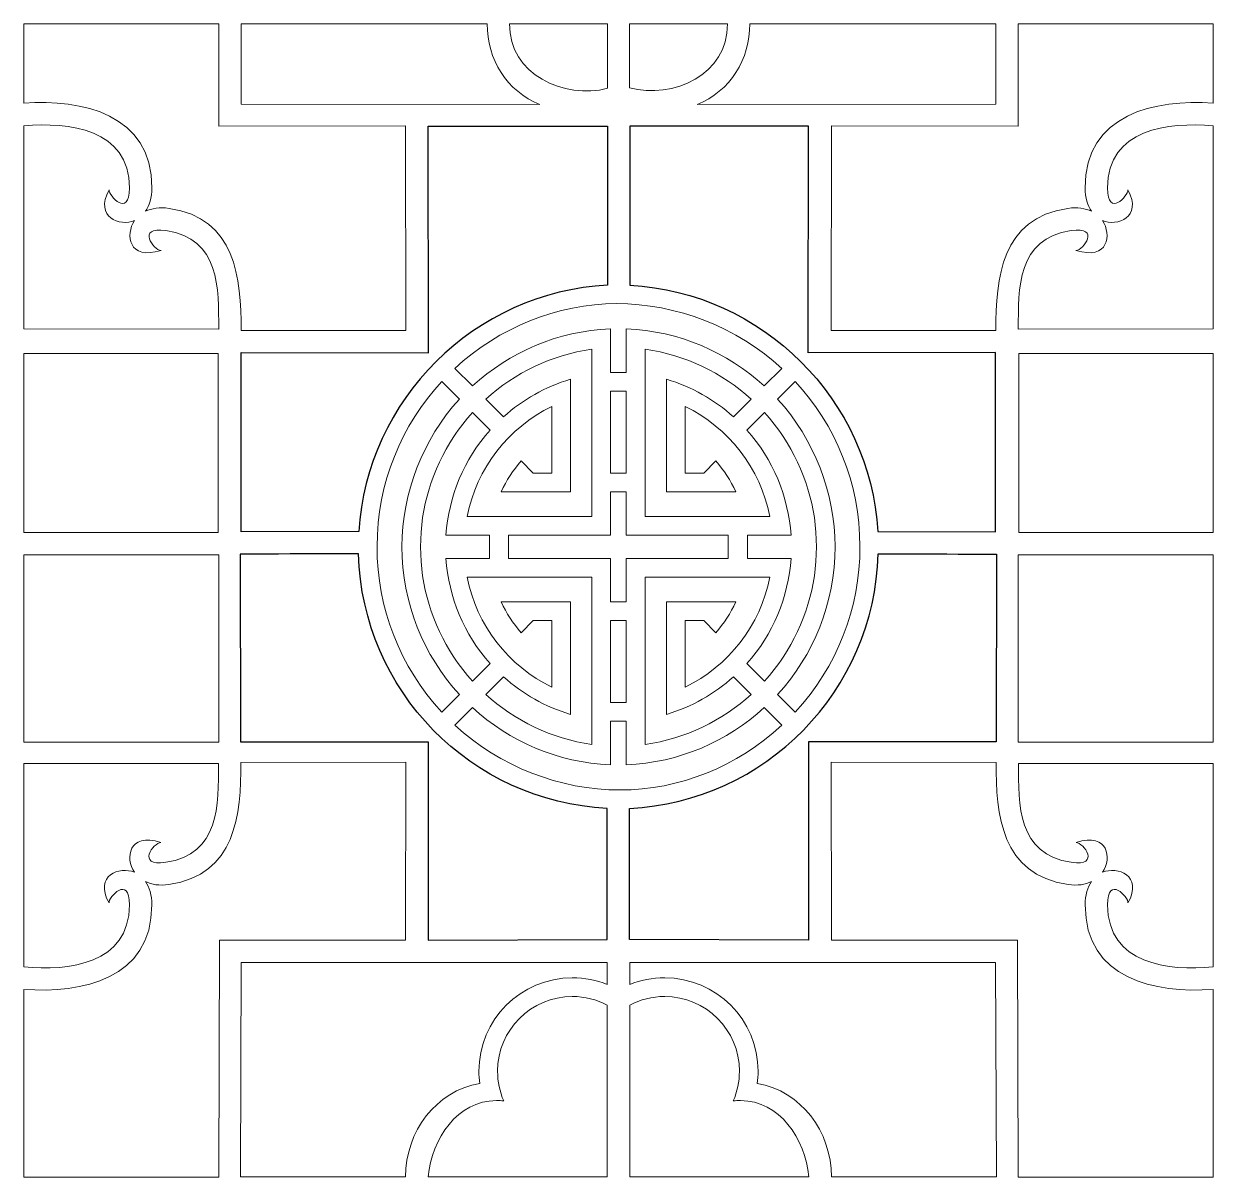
# Model space of a CAD drawing. Header units: centimetres. Extents: x -111 to 111, y -91 to 96.
# Drawn here: x 15.9 to 111.4, y 3.1 to 95.7 of the extents above; entities that cross this region are included whole.
import ezdxf

# ---------------------------------------------------------------- set-up
doc = ezdxf.new("R2010")
doc.units = ezdxf.units.CM
doc.header["$MEASUREMENT"] = 0
doc.layers.add('layer 1', color=7, linetype='Continuous')

msp = doc.modelspace()

# ---------------------------------------------------------------- linework, layer by layer
at = {"layer": 'layer 1', "color": 114, "lineweight": 9}
for points, knots in [([(15.90868, 89.29046), (15.90868, 89.29046), (15.90868, 95.6505), (15.90868, 95.6505), (15.90868, 95.6505), (15.90868, 95.6505), (31.54775, 95.6505), (31.54775, 95.6505), (31.54775, 95.6505), (31.54775, 95.6505), (31.54765, 87.42522), (31.54765, 87.42522), (31.54765, 87.42522), (31.54765, 87.42522), (46.55391, 87.45685), (46.55391, 87.45685), (46.55391, 87.45685), (46.55391, 87.45685), (46.58102, 71.0219), (46.58102, 71.0219), (46.58102, 71.0219), (46.58102, 71.0219), (33.34753, 71.03129), (33.34753, 71.03129), (33.34753, 71.03129), (33.34753, 75.22543), (32.94757, 80.0497), (27.56678, 80.83332), (27.56678, 80.83332), (26.80433, 80.94435), (26.17178, 80.83699), (25.68232, 80.60294), (25.68232, 80.60294), (25.99008, 81.05356), (26.19232, 81.6762), (26.19232, 82.47292), (26.19232, 82.47292), (26.19232, 88.4122), (20.55545, 89.61513), (15.90868, 89.29046)], [0, 0, 0, 0, 0.09090909, 0.09090909, 0.09090909, 0.09090909, 0.18181818, 0.18181818, 0.18181818, 0.18181818, 0.27272727, 0.27272727, 0.27272727, 0.27272727, 0.36363636, 0.36363636, 0.36363636, 0.36363636, 0.45454545, 0.45454545, 0.45454545, 0.45454545, 0.54545455, 0.54545455, 0.54545455, 0.54545455, 0.63636364, 0.63636364, 0.63636364, 0.63636364, 0.72727273, 0.72727273, 0.72727273, 0.72727273, 0.81818182, 0.81818182, 0.81818182, 0.81818182, 1, 1, 1, 1]), ([(57.33843, 89.16071), (57.33843, 89.16071), (33.34758, 89.2057), (33.34758, 89.2057), (33.34758, 89.2057), (33.34758, 89.2057), (33.34758, 95.6505), (33.34758, 95.6505), (33.34758, 95.6505), (33.34758, 95.6505), (53.11142, 95.6505), (53.11142, 95.6505), (53.11142, 95.6505), (53.08401, 92.809), (54.67949, 90.24645), (57.33843, 89.16071)], [0, 0, 0, 0, 0.2, 0.2, 0.2, 0.2, 0.4, 0.4, 0.4, 0.4, 0.6, 0.6, 0.6, 0.6, 1, 1, 1, 1]), ([(62.77188, 90.47506), (62.77188, 90.47506), (62.76354, 95.65062), (62.76354, 95.65062), (62.76354, 95.65062), (62.76354, 95.65062), (61.20428, 95.6505), (54.90298, 95.6505), (54.90298, 95.6505), (54.84966, 91.59907), (59.29112, 89.54119), (62.77188, 90.47506)], [0, 0, 0, 0, 0.25, 0.25, 0.25, 0.25, 0.5, 0.5, 0.5, 0.5, 1, 1, 1, 1]), ([(64.53181, 90.50929), (64.53181, 90.50929), (64.54136, 95.65238), (64.54136, 95.65238), (64.54136, 95.65238), (64.54136, 95.65238), (66.09085, 95.65049), (72.39215, 95.65049), (72.39215, 95.65049), (72.44601, 91.55855), (68.02474, 89.57215), (64.53181, 90.50929)], [0, 0, 0, 0, 0.25, 0.25, 0.25, 0.25, 0.5, 0.5, 0.5, 0.5, 1, 1, 1, 1]), ([(69.9567, 89.1607), (69.9567, 89.1607), (93.94755, 89.20569), (93.94755, 89.20569), (93.94755, 89.20569), (93.94755, 89.20569), (93.94755, 95.65049), (93.94755, 95.65049), (93.94755, 95.65049), (93.94755, 95.65049), (74.18371, 95.65049), (74.18371, 95.65049), (74.18371, 95.65049), (74.21112, 92.80899), (72.61564, 90.24644), (69.9567, 89.1607)], [0, 0, 0, 0, 0.2, 0.2, 0.2, 0.2, 0.4, 0.4, 0.4, 0.4, 0.6, 0.6, 0.6, 0.6, 1, 1, 1, 1]), ([(111.38645, 89.29045), (111.38645, 89.29045), (111.38645, 95.65049), (111.38645, 95.65049), (111.38645, 95.65049), (111.38645, 95.65049), (95.74738, 95.65049), (95.74738, 95.65049), (95.74738, 95.65049), (95.74738, 95.65049), (95.74748, 87.42521), (95.74748, 87.42521), (95.74748, 87.42521), (95.74748, 87.42521), (80.74122, 87.45684), (80.74122, 87.45684), (80.74122, 87.45684), (80.74122, 87.45684), (80.71411, 71.02189), (80.71411, 71.02189), (80.71411, 71.02189), (80.71411, 71.02189), (93.9476, 71.03128), (93.9476, 71.03128), (93.9476, 71.03128), (93.9476, 75.22542), (94.34756, 80.04969), (99.72835, 80.83331), (99.72835, 80.83331), (100.4908, 80.94434), (101.12335, 80.83698), (101.61281, 80.60293), (101.61281, 80.60293), (101.30505, 81.05355), (101.10281, 81.67619), (101.10281, 82.47291), (101.10281, 82.47291), (101.10281, 88.41219), (106.73968, 89.61512), (111.38645, 89.29045)], [0, 0, 0, 0, 0.09090909, 0.09090909, 0.09090909, 0.09090909, 0.18181818, 0.18181818, 0.18181818, 0.18181818, 0.27272727, 0.27272727, 0.27272727, 0.27272727, 0.36363636, 0.36363636, 0.36363636, 0.36363636, 0.45454545, 0.45454545, 0.45454545, 0.45454545, 0.54545455, 0.54545455, 0.54545455, 0.54545455, 0.63636364, 0.63636364, 0.63636364, 0.63636364, 0.72727273, 0.72727273, 0.72727273, 0.72727273, 0.81818182, 0.81818182, 0.81818182, 0.81818182, 1, 1, 1, 1]), ([(15.90868, 87.45116), (15.90868, 87.45116), (15.90868, 71.16472), (15.90868, 71.16472), (15.90868, 71.16472), (15.90868, 71.16472), (31.54816, 71.13054), (31.54816, 71.13054), (31.54816, 71.13054), (31.54816, 74.40578), (31.65355, 78.41917), (27.30737, 79.05211), (27.30737, 79.05211), (24.88793, 79.40445), (26.34195, 77.45892), (26.91856, 77.45864), (26.91856, 77.45864), (24.29334, 76.62943), (24.04159, 78.73426), (24.79393, 79.85207), (24.79393, 79.85207), (23.63231, 79.35413), (21.52752, 80.08921), (22.75948, 82.31792), (22.75948, 82.31792), (22.68478, 81.85366), (24.39232, 80.02787), (24.39232, 82.47292), (24.39232, 82.47292), (24.39232, 87.23617), (19.46927, 87.79052), (15.90868, 87.45116)], [0, 0, 0, 0, 0.11111111, 0.11111111, 0.11111111, 0.11111111, 0.22222222, 0.22222222, 0.22222222, 0.22222222, 0.33333333, 0.33333333, 0.33333333, 0.33333333, 0.44444444, 0.44444444, 0.44444444, 0.44444444, 0.55555556, 0.55555556, 0.55555556, 0.55555556, 0.66666667, 0.66666667, 0.66666667, 0.66666667, 0.77777778, 0.77777778, 0.77777778, 0.77777778, 1, 1, 1, 1]), ([(111.38645, 87.45115), (111.38645, 87.45115), (111.38645, 71.16471), (111.38645, 71.16471), (111.38645, 71.16471), (111.38645, 71.16471), (95.74697, 71.13053), (95.74697, 71.13053), (95.74697, 71.13053), (95.74697, 74.40577), (95.64158, 78.41916), (99.98776, 79.0521), (99.98776, 79.0521), (102.4072, 79.40444), (100.95318, 77.45891), (100.37657, 77.45863), (100.37657, 77.45863), (103.00179, 76.62942), (103.25354, 78.73425), (102.5012, 79.85206), (102.5012, 79.85206), (103.66282, 79.35412), (105.76761, 80.0892), (104.53565, 82.31791), (104.53565, 82.31791), (104.61035, 81.85365), (102.90281, 80.02786), (102.90281, 82.47291), (102.90281, 82.47291), (102.90281, 87.23616), (107.82586, 87.79051), (111.38645, 87.45115)], [0, 0, 0, 0, 0.11111111, 0.11111111, 0.11111111, 0.11111111, 0.22222222, 0.22222222, 0.22222222, 0.22222222, 0.33333333, 0.33333333, 0.33333333, 0.33333333, 0.44444444, 0.44444444, 0.44444444, 0.44444444, 0.55555556, 0.55555556, 0.55555556, 0.55555556, 0.66666667, 0.66666667, 0.66666667, 0.66666667, 0.77777778, 0.77777778, 0.77777778, 0.77777778, 1, 1, 1, 1]), ([(63.50978, 73.1832), (68.2908, 73.1832), (73.17954, 71.30603), (76.75863, 67.99001), (76.75863, 67.99001), (76.75863, 67.99001), (75.34341, 66.57479), (75.34341, 66.57479), (75.34341, 66.57479), (72.4007, 69.27748), (68.53044, 70.9855), (64.26547, 71.16673), (64.26547, 71.16673), (64.26547, 71.16673), (64.26547, 67.66316), (64.26547, 67.66316), (64.26547, 67.66316), (64.26547, 67.66316), (63.00809, 67.66316), (63.00809, 67.66316), (63.00809, 67.66316), (63.00809, 67.66316), (63.00809, 71.16673), (63.00809, 71.16673), (63.00809, 71.16673), (58.74312, 70.9855), (54.87286, 69.27748), (51.93015, 66.57479), (51.93015, 66.57479), (51.93015, 66.57479), (50.51493, 67.99001), (50.51493, 67.99001), (50.51493, 67.99001), (54.03716, 71.25335), (58.72383, 73.1832), (63.50978, 73.1832)], [0, 0, 0, 0, 0.1, 0.1, 0.1, 0.1, 0.2, 0.2, 0.2, 0.2, 0.3, 0.3, 0.3, 0.3, 0.4, 0.4, 0.4, 0.4, 0.5, 0.5, 0.5, 0.5, 0.6, 0.6, 0.6, 0.6, 0.7, 0.7, 0.7, 0.7, 0.8, 0.8, 0.8, 0.8, 1, 1, 1, 1]), ([(15.90868, 69.18609), (15.90868, 69.18609), (31.5177, 69.18609), (31.5177, 69.18609), (31.5177, 69.18609), (31.5177, 69.18609), (31.5177, 54.82374), (31.5177, 54.82374), (31.5177, 54.82374), (31.5177, 54.82374), (15.90868, 54.82374), (15.90868, 54.82374), (15.90868, 54.82374), (15.90868, 54.82374), (15.90868, 54.82374), (15.90868, 69.18609)], [0, 0, 0, 0, 0.2, 0.2, 0.2, 0.2, 0.4, 0.4, 0.4, 0.4, 0.6, 0.6, 0.6, 0.6, 1, 1, 1, 1]), ([(51.49574, 56.09365), (52.25721, 59.98994), (54.8292, 63.23878), (58.29982, 64.92846), (58.29982, 64.92846), (58.29982, 64.92846), (58.29981, 59.58661), (58.29981, 59.58661), (58.29981, 59.58661), (58.29981, 59.58661), (56.7971, 59.58661), (56.7971, 59.58661), (56.7971, 59.58661), (56.7971, 59.58661), (55.82672, 60.55695), (55.82672, 60.55695), (55.82672, 60.55695), (55.18516, 59.81683), (54.64537, 58.98611), (54.22915, 58.08662), (54.22915, 58.08662), (54.22915, 58.08662), (59.79982, 58.08661), (59.79982, 58.08661), (59.79982, 58.08661), (59.79982, 58.08661), (59.80048, 67.11414), (59.80048, 67.11414), (59.80048, 67.11414), (57.7739, 66.51688), (55.93835, 65.4733), (54.40773, 64.09723), (54.40773, 64.09723), (54.40773, 64.09723), (52.99198, 65.51298), (52.99198, 65.51298), (52.99198, 65.51298), (55.31077, 67.62567), (58.2527, 69.06616), (61.50944, 69.52558), (61.50944, 69.52558), (61.50944, 69.52558), (61.50809, 56.09362), (61.50809, 56.09362), (61.50809, 56.09362), (61.50809, 56.09362), (51.49574, 56.09365), (51.49574, 56.09365)], [0, 0, 0, 0, 0.07692308, 0.07692308, 0.07692308, 0.07692308, 0.15384615, 0.15384615, 0.15384615, 0.15384615, 0.23076923, 0.23076923, 0.23076923, 0.23076923, 0.30769231, 0.30769231, 0.30769231, 0.30769231, 0.38461538, 0.38461538, 0.38461538, 0.38461538, 0.46153846, 0.46153846, 0.46153846, 0.46153846, 0.53846154, 0.53846154, 0.53846154, 0.53846154, 0.61538462, 0.61538462, 0.61538462, 0.61538462, 0.69230769, 0.69230769, 0.69230769, 0.69230769, 0.76923077, 0.76923077, 0.76923077, 0.76923077, 0.84615385, 0.84615385, 0.84615385, 0.84615385, 1, 1, 1, 1]), ([(75.79939, 56.09364), (75.03792, 59.98993), (72.46593, 63.23877), (68.99531, 64.92845), (68.99531, 64.92845), (68.99531, 64.92845), (68.99532, 59.5866), (68.99532, 59.5866), (68.99532, 59.5866), (68.99532, 59.5866), (70.49803, 59.5866), (70.49803, 59.5866), (70.49803, 59.5866), (70.49803, 59.5866), (71.46841, 60.55694), (71.46841, 60.55694), (71.46841, 60.55694), (72.10997, 59.81682), (72.64976, 58.9861), (73.06598, 58.08661), (73.06598, 58.08661), (73.06598, 58.08661), (67.49531, 58.0866), (67.49531, 58.0866), (67.49531, 58.0866), (67.49531, 58.0866), (67.49465, 67.11413), (67.49465, 67.11413), (67.49465, 67.11413), (69.52123, 66.51687), (71.35678, 65.47329), (72.8874, 64.09722), (72.8874, 64.09722), (72.8874, 64.09722), (74.30315, 65.51297), (74.30315, 65.51297), (74.30315, 65.51297), (71.98436, 67.62566), (69.04243, 69.06615), (65.78569, 69.52557), (65.78569, 69.52557), (65.78569, 69.52557), (65.78704, 56.09361), (65.78704, 56.09361), (65.78704, 56.09361), (65.78704, 56.09361), (75.79939, 56.09364), (75.79939, 56.09364)], [0, 0, 0, 0, 0.07692308, 0.07692308, 0.07692308, 0.07692308, 0.15384615, 0.15384615, 0.15384615, 0.15384615, 0.23076923, 0.23076923, 0.23076923, 0.23076923, 0.30769231, 0.30769231, 0.30769231, 0.30769231, 0.38461538, 0.38461538, 0.38461538, 0.38461538, 0.46153846, 0.46153846, 0.46153846, 0.46153846, 0.53846154, 0.53846154, 0.53846154, 0.53846154, 0.61538462, 0.61538462, 0.61538462, 0.61538462, 0.69230769, 0.69230769, 0.69230769, 0.69230769, 0.76923077, 0.76923077, 0.76923077, 0.76923077, 0.84615385, 0.84615385, 0.84615385, 0.84615385, 1, 1, 1, 1]), ([(111.38645, 69.18608), (111.38645, 69.18608), (95.77743, 69.18608), (95.77743, 69.18608), (95.77743, 69.18608), (95.77743, 69.18608), (95.77743, 54.82373), (95.77743, 54.82373), (95.77743, 54.82373), (95.77743, 54.82373), (111.38645, 54.82373), (111.38645, 54.82373), (111.38645, 54.82373), (111.38645, 54.82373), (111.38645, 54.82373), (111.38645, 69.18608)], [0, 0, 0, 0, 0.2, 0.2, 0.2, 0.2, 0.4, 0.4, 0.4, 0.4, 0.6, 0.6, 0.6, 0.6, 1, 1, 1, 1]), ([(46.26361, 53.6822), (46.26361, 57.96349), (47.91513, 62.29582), (50.86962, 65.51403), (50.86962, 65.51403), (50.86962, 65.51403), (49.45445, 66.92949), (49.45445, 66.92949), (49.45445, 66.92949), (46.23296, 63.45127), (44.2636, 58.79675), (44.2636, 53.6832), (44.2636, 53.6832), (44.2636, 48.75433), (46.10444, 44.01117), (49.45445, 40.39419), (49.45445, 40.39419), (49.45445, 40.39419), (50.86962, 41.80965), (50.86962, 41.80965), (50.86962, 41.80965), (48.00963, 44.92492), (46.26361, 49.12093), (46.26361, 53.6822)], [0, 0, 0, 0, 0.14285714, 0.14285714, 0.14285714, 0.14285714, 0.28571429, 0.28571429, 0.28571429, 0.28571429, 0.42857143, 0.42857143, 0.42857143, 0.42857143, 0.57142857, 0.57142857, 0.57142857, 0.57142857, 0.71428571, 0.71428571, 0.71428571, 0.71428571, 1, 1, 1, 1]), ([(81.03152, 53.68219), (81.03152, 57.96348), (79.38, 62.29581), (76.42551, 65.51402), (76.42551, 65.51402), (76.42551, 65.51402), (77.84068, 66.92948), (77.84068, 66.92948), (77.84068, 66.92948), (81.06217, 63.45126), (83.03153, 58.79674), (83.03153, 53.68319), (83.03153, 53.68319), (83.03153, 48.75432), (81.19069, 44.01116), (77.84068, 40.39418), (77.84068, 40.39418), (77.84068, 40.39418), (76.42551, 41.80964), (76.42551, 41.80964), (76.42551, 41.80964), (79.2855, 44.92491), (81.03152, 49.12092), (81.03152, 53.68219)], [0, 0, 0, 0, 0.14285714, 0.14285714, 0.14285714, 0.14285714, 0.28571429, 0.28571429, 0.28571429, 0.28571429, 0.42857143, 0.42857143, 0.42857143, 0.42857143, 0.57142857, 0.57142857, 0.57142857, 0.57142857, 0.71428571, 0.71428571, 0.71428571, 0.71428571, 1, 1, 1, 1]), ([(63.00809, 59.58661), (63.00809, 59.58661), (63.00809, 66.16074), (63.00809, 66.16074), (63.00809, 66.16074), (63.00809, 66.16074), (64.26547, 66.16074), (64.26547, 66.16074), (64.26547, 66.16074), (64.26547, 66.16074), (64.26547, 59.58661), (64.26547, 59.58661), (64.26547, 59.58661), (64.26547, 59.58661), (63.00809, 59.58661), (63.00809, 59.58661)], [0, 0, 0, 0, 0.2, 0.2, 0.2, 0.2, 0.4, 0.4, 0.4, 0.4, 0.6, 0.6, 0.6, 0.6, 1, 1, 1, 1]), ([(53.30255, 54.59363), (53.30255, 54.59363), (49.79331, 54.59363), (49.79331, 54.59363), (49.79331, 54.59363), (50.02344, 57.72641), (51.23634, 60.68722), (53.34723, 63.03644), (53.34723, 63.03644), (53.34723, 63.03644), (51.93141, 64.45248), (51.93141, 64.45248), (51.93141, 64.45248), (51.37863, 63.84552), (50.87191, 63.19586), (50.41678, 62.50906), (50.41678, 62.50906), (48.70207, 59.88656), (47.72806, 56.80637), (47.76387, 53.66184), (47.76387, 53.66184), (47.72806, 50.51731), (48.70207, 47.43712), (50.41678, 44.81462), (50.41678, 44.81462), (50.87191, 44.12782), (51.37863, 43.47816), (51.93141, 42.8712), (51.93141, 42.8712), (51.93141, 42.8712), (53.34723, 44.28724), (53.34723, 44.28724), (53.34723, 44.28724), (51.23634, 46.63646), (50.02344, 49.59727), (49.79331, 52.73005), (49.79331, 52.73005), (49.79331, 52.73005), (53.30255, 52.73005), (53.30255, 52.73005), (53.30255, 52.73005), (53.30255, 52.73005), (53.30255, 54.59363), (53.30255, 54.59363)], [0, 0, 0, 0, 0.08333333, 0.08333333, 0.08333333, 0.08333333, 0.16666667, 0.16666667, 0.16666667, 0.16666667, 0.25, 0.25, 0.25, 0.25, 0.33333333, 0.33333333, 0.33333333, 0.33333333, 0.41666667, 0.41666667, 0.41666667, 0.41666667, 0.5, 0.5, 0.5, 0.5, 0.58333333, 0.58333333, 0.58333333, 0.58333333, 0.66666667, 0.66666667, 0.66666667, 0.66666667, 0.75, 0.75, 0.75, 0.75, 0.83333333, 0.83333333, 0.83333333, 0.83333333, 1, 1, 1, 1]), ([(73.99258, 54.59362), (73.99258, 54.59362), (77.50182, 54.59362), (77.50182, 54.59362), (77.50182, 54.59362), (77.27169, 57.7264), (76.05879, 60.68721), (73.9479, 63.03643), (73.9479, 63.03643), (73.9479, 63.03643), (75.36372, 64.45247), (75.36372, 64.45247), (75.36372, 64.45247), (75.9165, 63.84551), (76.42322, 63.19585), (76.87835, 62.50905), (76.87835, 62.50905), (78.59306, 59.88655), (79.56707, 56.80636), (79.53126, 53.66183), (79.53126, 53.66183), (79.56707, 50.5173), (78.59306, 47.43711), (76.87835, 44.81461), (76.87835, 44.81461), (76.42322, 44.12781), (75.9165, 43.47815), (75.36372, 42.87119), (75.36372, 42.87119), (75.36372, 42.87119), (73.9479, 44.28723), (73.9479, 44.28723), (73.9479, 44.28723), (76.05879, 46.63645), (77.27169, 49.59726), (77.50182, 52.73004), (77.50182, 52.73004), (77.50182, 52.73004), (73.99258, 52.73004), (73.99258, 52.73004), (73.99258, 52.73004), (73.99258, 52.73004), (73.99258, 54.59362), (73.99258, 54.59362)], [0, 0, 0, 0, 0.08333333, 0.08333333, 0.08333333, 0.08333333, 0.16666667, 0.16666667, 0.16666667, 0.16666667, 0.25, 0.25, 0.25, 0.25, 0.33333333, 0.33333333, 0.33333333, 0.33333333, 0.41666667, 0.41666667, 0.41666667, 0.41666667, 0.5, 0.5, 0.5, 0.5, 0.58333333, 0.58333333, 0.58333333, 0.58333333, 0.66666667, 0.66666667, 0.66666667, 0.66666667, 0.75, 0.75, 0.75, 0.75, 0.83333333, 0.83333333, 0.83333333, 0.83333333, 1, 1, 1, 1]), ([(63.00808, 49.23707), (63.00808, 49.23707), (63.00809, 52.73006), (63.00809, 52.73006), (63.00809, 52.73006), (63.00809, 52.73006), (54.80911, 52.73006), (54.80911, 52.73006), (54.80911, 52.73006), (54.80911, 52.73006), (54.80911, 54.59362), (54.80911, 54.59362), (54.80911, 54.59362), (54.80911, 54.59362), (63.00809, 54.59362), (63.00809, 54.59362), (63.00809, 54.59362), (63.00809, 54.59362), (63.00808, 58.08661), (63.00808, 58.08661), (63.00808, 58.08661), (63.00808, 58.08661), (64.26548, 58.08661), (64.26548, 58.08661), (64.26548, 58.08661), (64.26548, 58.08661), (64.26547, 54.59362), (64.26547, 54.59362), (64.26547, 54.59362), (64.26547, 54.59362), (72.46445, 54.59362), (72.46445, 54.59362), (72.46445, 54.59362), (72.46445, 54.59362), (72.46445, 52.73006), (72.46445, 52.73006), (72.46445, 52.73006), (72.46445, 52.73006), (64.26547, 52.73006), (64.26547, 52.73006), (64.26547, 52.73006), (64.26547, 52.73006), (64.26548, 49.23707), (64.26548, 49.23707), (64.26548, 49.23707), (64.26548, 49.23707), (63.00808, 49.23707), (63.00808, 49.23707)], [0, 0, 0, 0, 0.07692308, 0.07692308, 0.07692308, 0.07692308, 0.15384615, 0.15384615, 0.15384615, 0.15384615, 0.23076923, 0.23076923, 0.23076923, 0.23076923, 0.30769231, 0.30769231, 0.30769231, 0.30769231, 0.38461538, 0.38461538, 0.38461538, 0.38461538, 0.46153846, 0.46153846, 0.46153846, 0.46153846, 0.53846154, 0.53846154, 0.53846154, 0.53846154, 0.61538462, 0.61538462, 0.61538462, 0.61538462, 0.69230769, 0.69230769, 0.69230769, 0.69230769, 0.76923077, 0.76923077, 0.76923077, 0.76923077, 0.84615385, 0.84615385, 0.84615385, 0.84615385, 1, 1, 1, 1]), ([(15.90868, 37.97135), (15.90868, 37.97135), (15.90868, 37.97135), (15.90041, 53.0212), (15.90041, 53.0212), (15.90041, 53.0212), (31.55672, 53.0212), (31.55672, 53.0212), (31.55672, 53.0212), (31.55672, 53.0212), (31.55672, 37.97135), (31.55672, 37.97135), (31.55672, 37.97135), (31.55672, 37.97135), (15.90868, 37.97135), (15.90868, 37.97135)], [0, 0, 0, 0, 0.2, 0.2, 0.2, 0.2, 0.4, 0.4, 0.4, 0.4, 0.6, 0.6, 0.6, 0.6, 1, 1, 1, 1]), ([(111.38645, 37.97134), (111.38645, 37.97134), (95.73841, 37.97134), (95.73841, 37.97134), (95.73841, 37.97134), (95.73841, 37.97134), (95.73841, 53.02119), (95.73841, 53.02119), (95.73841, 53.02119), (95.73841, 53.02119), (111.39472, 53.02119), (111.39472, 53.02119), (111.39472, 53.02119), (111.38657, 38.19818), (111.38645, 37.97134), (111.38645, 37.97134)], [0, 0, 0, 0, 0.2, 0.2, 0.2, 0.2, 0.4, 0.4, 0.4, 0.4, 0.6, 0.6, 0.6, 0.6, 1, 1, 1, 1]), ([(51.49574, 51.23003), (52.25721, 47.33374), (54.8292, 44.0849), (58.29982, 42.39522), (58.29982, 42.39522), (58.29982, 42.39522), (58.29981, 47.73707), (58.29981, 47.73707), (58.29981, 47.73707), (58.29981, 47.73707), (56.7971, 47.73707), (56.7971, 47.73707), (56.7971, 47.73707), (56.7971, 47.73707), (55.82672, 46.76673), (55.82672, 46.76673), (55.82672, 46.76673), (55.18516, 47.50685), (54.64537, 48.33757), (54.22915, 49.23706), (54.22915, 49.23706), (54.22915, 49.23706), (59.79982, 49.23707), (59.79982, 49.23707), (59.79982, 49.23707), (59.79982, 49.23707), (59.80048, 40.20954), (59.80048, 40.20954), (59.80048, 40.20954), (57.7739, 40.8068), (55.93835, 41.85038), (54.40773, 43.22645), (54.40773, 43.22645), (54.40773, 43.22645), (52.99198, 41.8107), (52.99198, 41.8107), (52.99198, 41.8107), (55.31077, 39.69801), (58.2527, 38.25752), (61.50944, 37.7981), (61.50944, 37.7981), (61.50944, 37.7981), (61.50809, 51.23006), (61.50809, 51.23006), (61.50809, 51.23006), (61.50809, 51.23006), (51.49574, 51.23003), (51.49574, 51.23003)], [0, 0, 0, 0, 0.07692308, 0.07692308, 0.07692308, 0.07692308, 0.15384615, 0.15384615, 0.15384615, 0.15384615, 0.23076923, 0.23076923, 0.23076923, 0.23076923, 0.30769231, 0.30769231, 0.30769231, 0.30769231, 0.38461538, 0.38461538, 0.38461538, 0.38461538, 0.46153846, 0.46153846, 0.46153846, 0.46153846, 0.53846154, 0.53846154, 0.53846154, 0.53846154, 0.61538462, 0.61538462, 0.61538462, 0.61538462, 0.69230769, 0.69230769, 0.69230769, 0.69230769, 0.76923077, 0.76923077, 0.76923077, 0.76923077, 0.84615385, 0.84615385, 0.84615385, 0.84615385, 1, 1, 1, 1]), ([(75.79939, 51.23002), (75.03792, 47.33373), (72.46593, 44.08489), (68.99531, 42.39521), (68.99531, 42.39521), (68.99531, 42.39521), (68.99532, 47.73706), (68.99532, 47.73706), (68.99532, 47.73706), (68.99532, 47.73706), (70.49803, 47.73706), (70.49803, 47.73706), (70.49803, 47.73706), (70.49803, 47.73706), (71.46841, 46.76672), (71.46841, 46.76672), (71.46841, 46.76672), (72.10997, 47.50684), (72.64976, 48.33756), (73.06598, 49.23705), (73.06598, 49.23705), (73.06598, 49.23705), (67.49531, 49.23706), (67.49531, 49.23706), (67.49531, 49.23706), (67.49531, 49.23706), (67.49465, 40.20953), (67.49465, 40.20953), (67.49465, 40.20953), (69.52123, 40.80679), (71.35678, 41.85037), (72.8874, 43.22644), (72.8874, 43.22644), (72.8874, 43.22644), (74.30315, 41.81069), (74.30315, 41.81069), (74.30315, 41.81069), (71.98436, 39.698), (69.04243, 38.25751), (65.78569, 37.79809), (65.78569, 37.79809), (65.78569, 37.79809), (65.78704, 51.23005), (65.78704, 51.23005), (65.78704, 51.23005), (65.78704, 51.23005), (75.79939, 51.23002), (75.79939, 51.23002)], [0, 0, 0, 0, 0.07692308, 0.07692308, 0.07692308, 0.07692308, 0.15384615, 0.15384615, 0.15384615, 0.15384615, 0.23076923, 0.23076923, 0.23076923, 0.23076923, 0.30769231, 0.30769231, 0.30769231, 0.30769231, 0.38461538, 0.38461538, 0.38461538, 0.38461538, 0.46153846, 0.46153846, 0.46153846, 0.46153846, 0.53846154, 0.53846154, 0.53846154, 0.53846154, 0.61538462, 0.61538462, 0.61538462, 0.61538462, 0.69230769, 0.69230769, 0.69230769, 0.69230769, 0.76923077, 0.76923077, 0.76923077, 0.76923077, 0.84615385, 0.84615385, 0.84615385, 0.84615385, 1, 1, 1, 1]), ([(64.26547, 41.16294), (64.26547, 41.16294), (64.26547, 47.73707), (64.26547, 47.73707), (64.26547, 47.73707), (64.26547, 47.73707), (63.00809, 47.73707), (63.00809, 47.73707), (63.00809, 47.73707), (63.00809, 47.73707), (63.00809, 41.16294), (63.00809, 41.16294), (63.00809, 41.16294), (63.00809, 41.16294), (64.26547, 41.16294), (64.26547, 41.16294)], [0, 0, 0, 0, 0.2, 0.2, 0.2, 0.2, 0.4, 0.4, 0.4, 0.4, 0.6, 0.6, 0.6, 0.6, 1, 1, 1, 1]), ([(63.76378, 34.14048), (68.5448, 34.14048), (73.17954, 36.01765), (76.75863, 39.33367), (76.75863, 39.33367), (76.75863, 39.33367), (75.34341, 40.74889), (75.34341, 40.74889), (75.34341, 40.74889), (72.4007, 38.0462), (68.53044, 36.33818), (64.26547, 36.15695), (64.26547, 36.15695), (64.26547, 36.15695), (64.26547, 39.66052), (64.26547, 39.66052), (64.26547, 39.66052), (64.26547, 39.66052), (63.00809, 39.66052), (63.00809, 39.66052), (63.00809, 39.66052), (63.00809, 39.66052), (63.00809, 36.15695), (63.00809, 36.15695), (63.00809, 36.15695), (58.74312, 36.33818), (54.87286, 38.0462), (51.93015, 40.74889), (51.93015, 40.74889), (51.93015, 40.74889), (50.51493, 39.33367), (50.51493, 39.33367), (50.51493, 39.33367), (54.09402, 36.01765), (58.98276, 34.14048), (63.76378, 34.14048)], [0, 0, 0, 0, 0.1, 0.1, 0.1, 0.1, 0.2, 0.2, 0.2, 0.2, 0.3, 0.3, 0.3, 0.3, 0.4, 0.4, 0.4, 0.4, 0.5, 0.5, 0.5, 0.5, 0.6, 0.6, 0.6, 0.6, 0.7, 0.7, 0.7, 0.7, 0.8, 0.8, 0.8, 0.8, 1, 1, 1, 1]), ([(15.90868, 18.1278), (15.90868, 18.1278), (15.90868, 3.05143), (15.90868, 3.05143), (15.90868, 3.05143), (15.90868, 3.05143), (31.55641, 3.05117), (31.55641, 3.05117), (31.55641, 3.05117), (31.55641, 3.05117), (31.60125, 22.08168), (31.60125, 22.08168), (31.60125, 22.08168), (31.60125, 22.08168), (46.54259, 22.0844), (46.54259, 22.0844), (46.54259, 22.0844), (46.54259, 22.0844), (46.56614, 36.36212), (46.56614, 36.36212), (46.56614, 36.36212), (46.56614, 36.36212), (33.33265, 36.35273), (33.33265, 36.35273), (33.33265, 36.35273), (33.33265, 32.15859), (32.93269, 27.33432), (27.5519, 26.5507), (27.5519, 26.5507), (26.78945, 26.43967), (26.1569, 26.54703), (25.66744, 26.78108), (25.66744, 26.78108), (25.9752, 26.33046), (26.17744, 25.70782), (26.17744, 24.9111), (26.17744, 24.9111), (26.17744, 18.92994), (20.55721, 17.80301), (15.90868, 18.1278)], [0, 0, 0, 0, 0.09090909, 0.09090909, 0.09090909, 0.09090909, 0.18181818, 0.18181818, 0.18181818, 0.18181818, 0.27272727, 0.27272727, 0.27272727, 0.27272727, 0.36363636, 0.36363636, 0.36363636, 0.36363636, 0.45454545, 0.45454545, 0.45454545, 0.45454545, 0.54545455, 0.54545455, 0.54545455, 0.54545455, 0.63636364, 0.63636364, 0.63636364, 0.63636364, 0.72727273, 0.72727273, 0.72727273, 0.72727273, 0.81818182, 0.81818182, 0.81818182, 0.81818182, 1, 1, 1, 1]), ([(111.38645, 18.12779), (111.38645, 18.12779), (111.38645, 3.05142), (111.38645, 3.05142), (111.38645, 3.05142), (111.38645, 3.05142), (95.73872, 3.05116), (95.73872, 3.05116), (95.73872, 3.05116), (95.73872, 3.05116), (95.69388, 22.08167), (95.69388, 22.08167), (95.69388, 22.08167), (95.69388, 22.08167), (80.75254, 22.08439), (80.75254, 22.08439), (80.75254, 22.08439), (80.75254, 22.08439), (80.72899, 36.36211), (80.72899, 36.36211), (80.72899, 36.36211), (80.72899, 36.36211), (93.96248, 36.35272), (93.96248, 36.35272), (93.96248, 36.35272), (93.96248, 32.15858), (94.36244, 27.33431), (99.74323, 26.55069), (99.74323, 26.55069), (100.50568, 26.43966), (101.13823, 26.54702), (101.62769, 26.78107), (101.62769, 26.78107), (101.31993, 26.33045), (101.11769, 25.70781), (101.11769, 24.91109), (101.11769, 24.91109), (101.11769, 18.92993), (106.73792, 17.803), (111.38645, 18.12779)], [0, 0, 0, 0, 0.09090909, 0.09090909, 0.09090909, 0.09090909, 0.18181818, 0.18181818, 0.18181818, 0.18181818, 0.27272727, 0.27272727, 0.27272727, 0.27272727, 0.36363636, 0.36363636, 0.36363636, 0.36363636, 0.45454545, 0.45454545, 0.45454545, 0.45454545, 0.54545455, 0.54545455, 0.54545455, 0.54545455, 0.63636364, 0.63636364, 0.63636364, 0.63636364, 0.72727273, 0.72727273, 0.72727273, 0.72727273, 0.81818182, 0.81818182, 0.81818182, 0.81818182, 1, 1, 1, 1]), ([(15.90868, 19.93286), (15.90868, 19.93286), (15.90868, 36.25354), (15.90868, 36.25354), (15.90868, 36.25354), (15.90868, 36.25354), (31.53328, 36.25348), (31.53328, 36.25348), (31.53328, 36.25348), (31.53328, 32.97824), (31.63867, 28.96485), (27.29249, 28.33191), (27.29249, 28.33191), (24.87305, 27.97957), (26.32707, 29.9251), (26.90368, 29.92538), (26.90368, 29.92538), (24.27846, 30.75459), (24.02671, 28.64976), (24.77905, 27.53195), (24.77905, 27.53195), (23.61743, 28.02989), (21.51264, 27.29481), (22.7446, 25.0661), (22.7446, 25.0661), (22.6699, 25.53036), (24.37744, 27.35615), (24.37744, 24.9111), (24.37744, 24.9111), (24.37744, 20.15475), (19.4668, 19.59374), (15.90868, 19.93286)], [0, 0, 0, 0, 0.11111111, 0.11111111, 0.11111111, 0.11111111, 0.22222222, 0.22222222, 0.22222222, 0.22222222, 0.33333333, 0.33333333, 0.33333333, 0.33333333, 0.44444444, 0.44444444, 0.44444444, 0.44444444, 0.55555556, 0.55555556, 0.55555556, 0.55555556, 0.66666667, 0.66666667, 0.66666667, 0.66666667, 0.77777778, 0.77777778, 0.77777778, 0.77777778, 1, 1, 1, 1]), ([(111.38645, 19.93285), (111.38645, 19.93285), (111.38645, 36.25353), (111.38645, 36.25353), (111.38645, 36.25353), (111.38645, 36.25353), (95.76185, 36.25347), (95.76185, 36.25347), (95.76185, 36.25347), (95.76185, 32.97823), (95.65646, 28.96484), (100.00264, 28.3319), (100.00264, 28.3319), (102.42208, 27.97956), (100.96806, 29.92509), (100.39145, 29.92537), (100.39145, 29.92537), (103.01667, 30.75458), (103.26842, 28.64975), (102.51608, 27.53194), (102.51608, 27.53194), (103.6777, 28.02988), (105.78249, 27.2948), (104.55053, 25.06609), (104.55053, 25.06609), (104.62523, 25.53035), (102.91769, 27.35614), (102.91769, 24.91109), (102.91769, 24.91109), (102.91769, 20.15474), (107.82833, 19.59373), (111.38645, 19.93285)], [0, 0, 0, 0, 0.11111111, 0.11111111, 0.11111111, 0.11111111, 0.22222222, 0.22222222, 0.22222222, 0.22222222, 0.33333333, 0.33333333, 0.33333333, 0.33333333, 0.44444444, 0.44444444, 0.44444444, 0.44444444, 0.55555556, 0.55555556, 0.55555556, 0.55555556, 0.66666667, 0.66666667, 0.66666667, 0.66666667, 0.77777778, 0.77777778, 0.77777778, 0.77777778, 1, 1, 1, 1]), ([(62.74472, 20.30151), (62.74472, 20.30151), (62.74068, 18.52009), (62.74068, 18.52009), (62.74068, 18.52009), (61.87538, 18.8687), (60.93016, 19.06059), (59.94024, 19.06059), (59.94024, 19.06059), (55.7988, 19.06059), (52.44024, 15.70202), (52.44024, 11.56059), (52.44024, 11.56059), (52.44024, 11.23001), (52.46222, 10.90454), (52.50371, 10.58523), (52.50371, 10.58523), (49.00185, 9.95291), (46.55435, 6.75586), (46.55435, 3.07213), (46.55435, 3.07213), (46.55435, 3.07213), (33.29844, 3.08921), (33.29844, 3.08921), (33.29844, 3.08921), (33.29844, 3.08921), (33.35409, 20.29723), (33.35409, 20.29723), (33.35409, 20.29723), (33.35409, 20.29723), (62.74472, 20.30151), (62.74472, 20.30151)], [0, 0, 0, 0, 0.11111111, 0.11111111, 0.11111111, 0.11111111, 0.22222222, 0.22222222, 0.22222222, 0.22222222, 0.33333333, 0.33333333, 0.33333333, 0.33333333, 0.44444444, 0.44444444, 0.44444444, 0.44444444, 0.55555556, 0.55555556, 0.55555556, 0.55555556, 0.66666667, 0.66666667, 0.66666667, 0.66666667, 0.77777778, 0.77777778, 0.77777778, 0.77777778, 1, 1, 1, 1]), ([(64.55516, 20.30145), (64.55516, 20.30145), (93.9282, 20.3015), (93.9282, 20.3015), (93.9282, 20.3015), (93.9282, 20.3015), (93.99669, 3.0892), (93.99669, 3.0892), (93.99669, 3.0892), (93.99669, 3.0892), (80.74078, 3.07212), (80.74078, 3.07212), (80.74078, 3.07212), (80.74078, 6.75585), (78.29328, 9.9529), (74.79142, 10.58522), (74.79142, 10.58522), (74.83291, 10.90453), (74.85489, 11.23), (74.85489, 11.56058), (74.85489, 11.56058), (74.85489, 15.70201), (71.49633, 19.06058), (67.35489, 19.06058), (67.35489, 19.06058), (66.36497, 19.06058), (65.41975, 18.86869), (64.55445, 18.52008), (64.55445, 18.52008), (64.55516, 19.69802), (64.55516, 20.30145), (64.55516, 20.30145)], [0, 0, 0, 0, 0.11111111, 0.11111111, 0.11111111, 0.11111111, 0.22222222, 0.22222222, 0.22222222, 0.22222222, 0.33333333, 0.33333333, 0.33333333, 0.33333333, 0.44444444, 0.44444444, 0.44444444, 0.44444444, 0.55555556, 0.55555556, 0.55555556, 0.55555556, 0.66666667, 0.66666667, 0.66666667, 0.66666667, 0.77777778, 0.77777778, 0.77777778, 0.77777778, 1, 1, 1, 1]), ([(48.36856, 3.0921), (62.74936, 3.0921), (62.74936, 3.0921), (62.74936, 3.0921), (62.74936, 3.0921), (62.74936, 3.0921), (62.7396, 16.86866), (62.7396, 16.86866), (62.7396, 16.86866), (61.90356, 17.3108), (60.95161, 17.56059), (59.94024, 17.56059), (59.94024, 17.56059), (56.62709, 17.56059), (53.94024, 14.87373), (53.94024, 11.56059), (53.94024, 11.56059), (53.94024, 10.71341), (54.11593, 9.90718), (54.43285, 9.17635), (54.43285, 9.17635), (54.23932, 9.19519), (54.04308, 9.20481), (53.84463, 9.20481), (53.84463, 9.20481), (50.72304, 9.20481), (48.6548, 6.13895), (48.36856, 3.0921)], [0, 0, 0, 0, 0.125, 0.125, 0.125, 0.125, 0.25, 0.25, 0.25, 0.25, 0.375, 0.375, 0.375, 0.375, 0.5, 0.5, 0.5, 0.5, 0.625, 0.625, 0.625, 0.625, 0.75, 0.75, 0.75, 0.75, 1, 1, 1, 1]), ([(78.92657, 3.09209), (64.54577, 3.09209), (64.54577, 3.09209), (64.54577, 3.09209), (64.54577, 3.09209), (64.54577, 3.09209), (64.55553, 16.86865), (64.55553, 16.86865), (64.55553, 16.86865), (65.39157, 17.31079), (66.34352, 17.56058), (67.35489, 17.56058), (67.35489, 17.56058), (70.66804, 17.56058), (73.35489, 14.87372), (73.35489, 11.56058), (73.35489, 11.56058), (73.35489, 10.7134), (73.1792, 9.90717), (72.86228, 9.17634), (72.86228, 9.17634), (73.05581, 9.19518), (73.25205, 9.2048), (73.4505, 9.2048), (73.4505, 9.2048), (76.57209, 9.2048), (78.64033, 6.13894), (78.92657, 3.09209)], [0, 0, 0, 0, 0.125, 0.125, 0.125, 0.125, 0.25, 0.25, 0.25, 0.25, 0.375, 0.375, 0.375, 0.375, 0.5, 0.5, 0.5, 0.5, 0.625, 0.625, 0.625, 0.625, 0.75, 0.75, 0.75, 0.75, 1, 1, 1, 1])]:
    msp.add_open_spline(points, degree=3, knots=knots, dxfattribs=at)
at = {"layer": 'layer 1', "color": 114}
for points, knots in [([(62.77635, 74.65977), (62.77635, 74.65977), (62.76374, 87.42895), (62.76374, 87.42895), (62.76374, 87.42895), (62.76374, 87.42895), (48.36621, 87.42094), (48.36621, 87.42094), (48.36621, 87.42094), (48.36621, 87.42094), (48.3998, 69.22273), (48.3998, 69.22273), (48.3998, 69.22273), (48.3998, 69.22273), (33.3486, 69.25055), (33.3486, 69.25055), (33.3486, 69.25055), (33.3486, 69.25055), (33.3486, 54.86765), (33.3486, 54.86765), (33.3486, 54.86765), (33.3486, 54.86765), (42.7984, 54.88133), (42.7984, 54.88133), (42.7984, 54.88133), (43.4132, 65.4604), (52.1019, 74.15202), (62.77635, 74.65977)], [0, 0, 0, 0, 0.125, 0.125, 0.125, 0.125, 0.25, 0.25, 0.25, 0.25, 0.375, 0.375, 0.375, 0.375, 0.5, 0.5, 0.5, 0.5, 0.625, 0.625, 0.625, 0.625, 0.75, 0.75, 0.75, 0.75, 1, 1, 1, 1]), ([(64.56083, 74.65665), (64.56083, 74.65665), (64.54622, 87.44517), (64.54622, 87.44517), (64.54622, 87.44517), (64.54622, 87.44517), (78.90735, 87.42094), (78.90735, 87.42094), (78.90735, 87.42094), (78.90735, 87.42094), (78.87376, 69.22273), (78.87376, 69.22273), (78.87376, 69.22273), (78.87376, 69.22273), (93.92496, 69.25055), (93.92496, 69.25055), (93.92496, 69.25055), (93.92496, 69.25055), (93.92496, 54.86765), (93.92496, 54.86765), (93.92496, 54.86765), (93.92496, 54.86765), (84.47516, 54.88133), (84.47516, 54.88133), (84.47516, 54.88133), (83.86159, 65.43939), (75.20616, 74.11748), (64.56083, 74.65665)], [0, 0, 0, 0, 0.125, 0.125, 0.125, 0.125, 0.25, 0.25, 0.25, 0.25, 0.375, 0.375, 0.375, 0.375, 0.5, 0.5, 0.5, 0.5, 0.625, 0.625, 0.625, 0.625, 0.75, 0.75, 0.75, 0.75, 1, 1, 1, 1]), ([(62.74856, 32.6647), (62.74856, 32.6647), (62.74914, 22.12943), (62.74914, 22.12943), (62.74914, 22.12943), (62.74914, 22.12943), (48.36856, 22.0953), (48.36856, 22.0953), (48.36856, 22.0953), (48.36856, 22.0953), (48.36856, 38.0169), (48.36856, 38.0169), (48.36856, 38.0169), (48.36856, 38.0169), (33.30296, 38.0169), (33.30296, 38.0169), (33.30296, 38.0169), (33.30296, 38.0169), (33.26872, 53.0825), (33.26872, 53.0825), (33.26872, 53.0825), (33.26872, 53.0825), (33.26866, 53.08483), (42.77191, 53.08631), (42.77191, 53.08631), (43.07807, 42.1017), (51.82185, 33.18616), (62.75067, 32.66462), (62.75067, 32.66462), (62.75067, 32.66462), (62.74856, 32.6647), (62.74856, 32.6647)], [0, 0, 0, 0, 0.11111111, 0.11111111, 0.11111111, 0.11111111, 0.22222222, 0.22222222, 0.22222222, 0.22222222, 0.33333333, 0.33333333, 0.33333333, 0.33333333, 0.44444444, 0.44444444, 0.44444444, 0.44444444, 0.55555556, 0.55555556, 0.55555556, 0.55555556, 0.66666667, 0.66666667, 0.66666667, 0.66666667, 0.77777778, 0.77777778, 0.77777778, 0.77777778, 1, 1, 1, 1]), ([(64.525, 32.6647), (64.525, 32.6647), (64.52442, 22.12943), (64.52442, 22.12943), (64.52442, 22.12943), (64.52442, 22.12943), (78.905, 22.0953), (78.905, 22.0953), (78.905, 22.0953), (78.905, 22.0953), (78.905, 38.0169), (78.905, 38.0169), (78.905, 38.0169), (78.905, 38.0169), (93.9706, 38.0169), (93.9706, 38.0169), (93.9706, 38.0169), (93.9706, 38.0169), (94.00484, 53.0825), (94.00484, 53.0825), (94.00484, 53.0825), (94.00484, 53.0825), (94.0049, 53.08483), (84.50165, 53.08631), (84.50165, 53.08631), (84.19549, 42.1017), (75.45171, 33.18616), (64.52289, 32.66462), (64.52289, 32.66462), (64.52289, 32.66462), (64.525, 32.6647), (64.525, 32.6647)], [0, 0, 0, 0, 0.11111111, 0.11111111, 0.11111111, 0.11111111, 0.22222222, 0.22222222, 0.22222222, 0.22222222, 0.33333333, 0.33333333, 0.33333333, 0.33333333, 0.44444444, 0.44444444, 0.44444444, 0.44444444, 0.55555556, 0.55555556, 0.55555556, 0.55555556, 0.66666667, 0.66666667, 0.66666667, 0.66666667, 0.77777778, 0.77777778, 0.77777778, 0.77777778, 1, 1, 1, 1])]:
    msp.add_open_spline(points, degree=3, knots=knots, dxfattribs=at)
at = {"layer": 'layer 1', "color": 250, "lineweight": 9}
for points in [[(62.77635, 74.65977), (62.77635, 74.65977), (62.76374, 87.42895), (62.76374, 87.42895), (62.76374, 87.42895), (62.76374, 87.42895), (48.36621, 87.42094), (48.36621, 87.42094), (48.36621, 87.42094), (48.36621, 87.42094), (48.3998, 69.22273), (48.3998, 69.22273), (48.3998, 69.22273), (48.3998, 69.22273), (33.3486, 69.25055), (33.3486, 69.25055), (33.3486, 69.25055), (33.3486, 69.25055), (33.3486, 54.86765), (33.3486, 54.86765), (33.3486, 54.86765), (33.3486, 54.86765), (42.7984, 54.88133), (42.7984, 54.88133), (42.7984, 54.88133), (43.4132, 65.4604), (52.1019, 74.15202), (62.77635, 74.65977)], [(64.56083, 74.65665), (64.56083, 74.65665), (64.54622, 87.44517), (64.54622, 87.44517), (64.54622, 87.44517), (64.54622, 87.44517), (78.90735, 87.42094), (78.90735, 87.42094), (78.90735, 87.42094), (78.90735, 87.42094), (78.87376, 69.22273), (78.87376, 69.22273), (78.87376, 69.22273), (78.87376, 69.22273), (93.92496, 69.25055), (93.92496, 69.25055), (93.92496, 69.25055), (93.92496, 69.25055), (93.92496, 54.86765), (93.92496, 54.86765), (93.92496, 54.86765), (93.92496, 54.86765), (84.47516, 54.88133), (84.47516, 54.88133), (84.47516, 54.88133), (83.86159, 65.43939), (75.20616, 74.11748), (64.56083, 74.65665)], [(62.74856, 32.6647), (62.74856, 32.6647), (62.74914, 22.12943), (62.74914, 22.12943), (62.74914, 22.12943), (62.74914, 22.12943), (48.36856, 22.0953), (48.36856, 22.0953), (48.36856, 22.0953), (48.36856, 22.0953), (48.36856, 38.0169), (48.36856, 38.0169), (48.36856, 38.0169), (48.36856, 38.0169), (33.30296, 38.0169), (33.30296, 38.0169), (33.30296, 38.0169), (33.30296, 38.0169), (33.26872, 53.0825), (33.26872, 53.0825), (33.26872, 53.0825), (33.26872, 53.0825), (33.26866, 53.08483), (42.77191, 53.08631), (42.77191, 53.08631), (43.07807, 42.1017), (51.82185, 33.18616), (62.75067, 32.66462)], [(64.525, 32.6647), (64.525, 32.6647), (64.52442, 22.12943), (64.52442, 22.12943), (64.52442, 22.12943), (64.52442, 22.12943), (78.905, 22.0953), (78.905, 22.0953), (78.905, 22.0953), (78.905, 22.0953), (78.905, 38.0169), (78.905, 38.0169), (78.905, 38.0169), (78.905, 38.0169), (93.9706, 38.0169), (93.9706, 38.0169), (93.9706, 38.0169), (93.9706, 38.0169), (94.00484, 53.0825), (94.00484, 53.0825), (94.00484, 53.0825), (94.00484, 53.0825), (94.0049, 53.08483), (84.50165, 53.08631), (84.50165, 53.08631), (84.19549, 42.1017), (75.45171, 33.18616), (64.52289, 32.66462)]]:
    msp.add_open_spline(points, degree=3, knots=[0, 0, 0, 0, 0.125, 0.125, 0.125, 0.125, 0.25, 0.25, 0.25, 0.25, 0.375, 0.375, 0.375, 0.375, 0.5, 0.5, 0.5, 0.5, 0.625, 0.625, 0.625, 0.625, 0.75, 0.75, 0.75, 0.75, 1, 1, 1, 1], dxfattribs=at)

doc.saveas('drawing.dxf')
